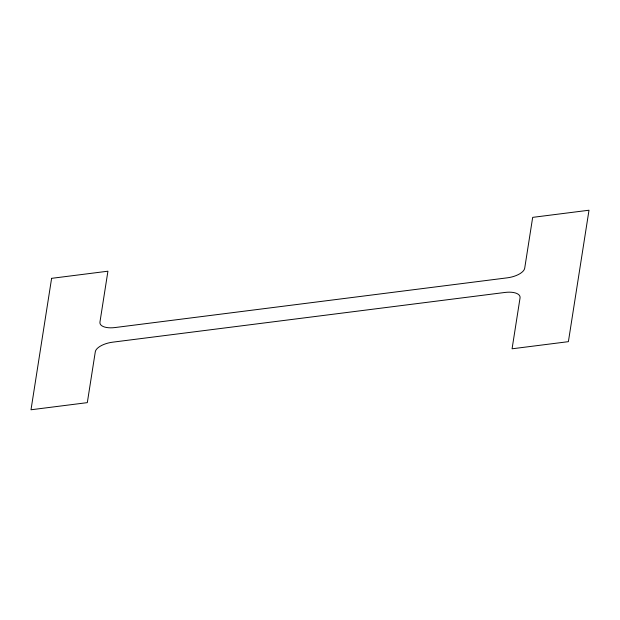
<?xml version="1.0" encoding="UTF-8"?>
<svg xmlns="http://www.w3.org/2000/svg" width="620" height="620" viewBox="0 0 620 620"><rect width="100%" height="100%" fill="white"/><g stroke="black" fill="none" stroke-linecap="round" stroke-linejoin="round"><path stroke-width="0.93" d="M51.607 278.341L31 409.774L87.319 402.636L95.294 351.788A16.531 7.27 -11.3 0 1 112.708 342.17L505.006 292.446A16.531 7.27 -11.3 0 1 520.048 297.941L512.073 348.797L568.393 341.659L589 210.226L532.681 217.364L524.706 268.212A16.531 7.27 -11.3 0 1 507.292 277.83L114.995 327.554A16.531 7.27 -11.3 0 1 99.952 322.059L107.926 271.204L51.607 278.341"/></g></svg>
